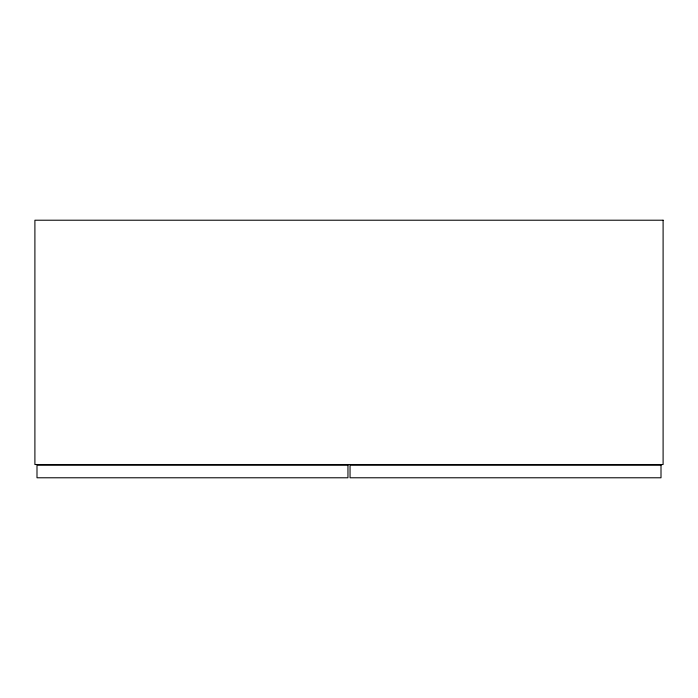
<?xml version="1.0" encoding="UTF-8"?>
<svg xmlns="http://www.w3.org/2000/svg" width="698" height="698" viewBox="0 0 698 698"><rect width="100%" height="100%" fill="white"/><g stroke="black" fill="none" stroke-linecap="round" stroke-linejoin="round"><path stroke-width="1.05" d="M663.1 220.219L34.9 220.219L34.9 464.519L663.1 464.519L663.1 220.219M347.953 465.217L36.994 465.217L36.994 477.781L347.953 477.781L347.953 465.217M661.006 465.217L350.047 465.217L350.047 477.781L661.006 477.781L661.006 465.217"/></g></svg>
